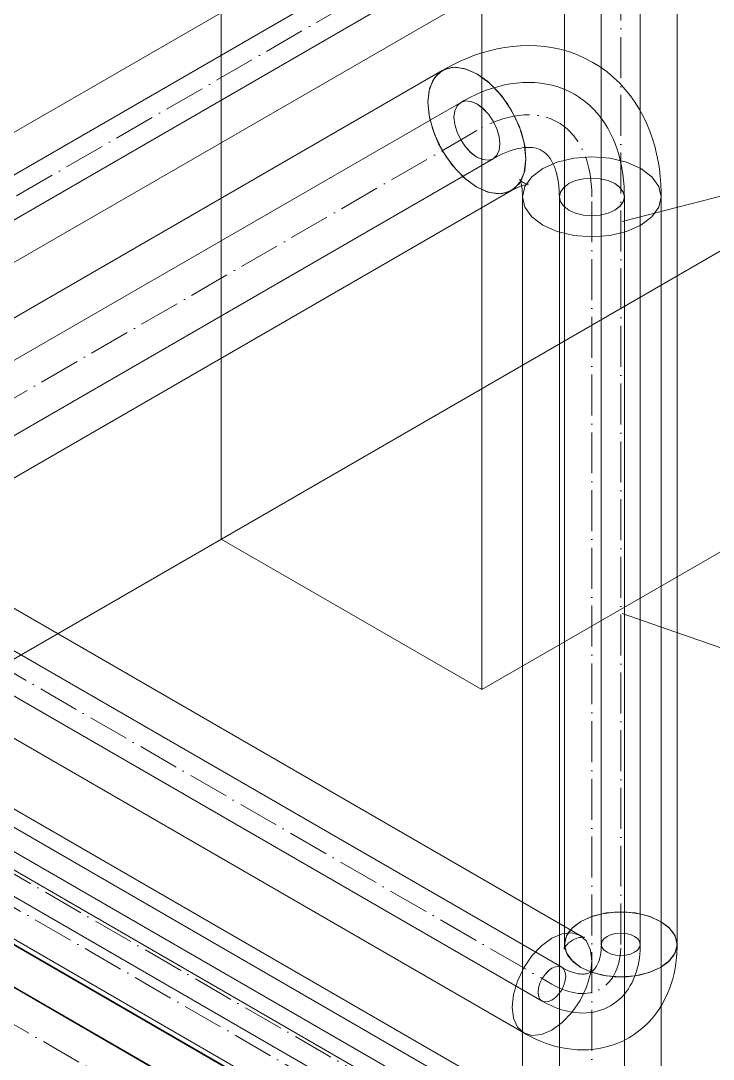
# Model space of a CAD drawing. Header units: millimetres. Extents: x -88595 to 880822, y -1054509 to -148035.
# Drawn here: x 389873.3 to 390042.5, y -326258.4 to -326004.9 of the extents above; entities that cross this region are included whole.
import ezdxf

# ---------------------------------------------------------------- set-up
doc = ezdxf.new("R2010")
doc.units = ezdxf.units.MM
doc.linetypes.add('$12$ADSK_Осевая', pattern=[14, 10, -2, 0, -2])
doc.linetypes.add('$13$ADSK_Осевая', pattern=[14, 10, -2, 0, -2])
for name, color, linetype, lineweight in [('Изоляция', 7, 'Continuous', 18), ('Марки', 7, 'Continuous', 20), ('Оборудование', 7, 'Continuous', 18), ('Трубопровод', 7, 'Continuous', 18), ('Трубопроводы', 7, 'Continuous', 18)]:
    doc.layers.add(name, color=color, linetype=linetype, lineweight=lineweight)

# ---------------------------------------------------------------- blocks, each defined once
blk = doc.blocks.new('$0$ADSK_Канальный блок кондиционера1 - AD242MJERAB-3267365-В_ОВ3_1')
at = {"layer": 'Оборудование'}
for p, q in [((18606.82, 7086.72), (18606.82, 6882.59)), ((18670.46, 6845.85), (18670.46, 7049.98)), ((18809.76, 6999.76), (18316.91, 6715.21)), ((18606.82, 6882.59), (18748.25, 6964.24)), ((18811.89, 6927.5), (18670.46, 6845.85)), ((18670.46, 6845.85), (18606.82, 6882.59))]:
    blk.add_line(p, q, dxfattribs=at)
blk = doc.blocks.new('$0$ADSK_МедьПайка_Отвод-гнутая труба - Отвод _гнутая труба_-3197929-В_ОВ3_1')
at = {"layer": 'Трубопроводы', "color": 190, "true_color": 0x8000ff}
for points in [[(18701.04, 6785.58, 0), (18700.28, 6785.01, 0), (18699.81, 6784.35, 0), (18699.65, 6783.63, 0), (18699.81, 6782.92, 0), (18700.28, 6782.26, 0), (18701.04, 6781.69, 0), (18702.03, 6781.25, 0), (18703.17, 6780.98, 0), (18704.41, 6780.89, 0), (18705.64, 6780.98, 0), (18706.79, 6781.25, 0), (18707.77, 6781.69, 0)], [(18707.77, 6781.69, 0), (18708.53, 6782.26, 0), (18709, 6782.92, 0), (18709.17, 6783.63, 0), (18709, 6784.35, 0), (18708.53, 6785.01, 0), (18707.77, 6785.58, 0), (18706.79, 6786.01, 0), (18705.64, 6786.29, 0), (18704.41, 6786.38, 0), (18703.17, 6786.29, 0), (18702.03, 6786.01, 0), (18701.04, 6785.58, 0)], [(18697.1, 6776.86, 0), (18697.28, 6776.98, 0), (18697.46, 6777.11, 0), (18697.64, 6777.26, 0), (18697.82, 6777.43, 0), (18697.99, 6777.62, 0), (18698.16, 6777.83, 0), (18698.33, 6778.07, 0), (18698.5, 6778.34, 0), (18698.66, 6778.63, 0), (18698.82, 6778.96, 0), (18698.96, 6779.32, 0), (18699.1, 6779.71, 0), (18699.22, 6780.13, 0), (18699.34, 6780.58, 0), (18699.43, 6781.06, 0), (18699.51, 6781.57, 0), (18699.57, 6782.1, 0), (18699.62, 6782.66, 0), (18699.64, 6783.25, 0), (18699.65, 6783.63, 0)], [(18701.86, 6768.62, 0), (18702.6, 6769.08, 0), (18703.31, 6769.6, 0), (18703.99, 6770.16, 0), (18704.62, 6770.77, 0), (18705.21, 6771.41, 0), (18705.76, 6772.1, 0), (18706.27, 6772.81, 0), (18706.73, 6773.56, 0), (18707.15, 6774.33, 0), (18707.53, 6775.12, 0), (18707.86, 6775.94, 0), (18708.15, 6776.77, 0), (18708.41, 6777.63, 0), (18708.62, 6778.5, 0), (18708.8, 6779.38, 0), (18708.94, 6780.28, 0), (18709.05, 6781.19, 0), (18709.12, 6782.11, 0), (18709.16, 6783.04, 0), (18709.17, 6783.63, 0)], [(18687.58, 6770.03, 0), (18686.71, 6769.66, 0), (18685.89, 6769.58, 0), (18685.2, 6769.8, 0), (18684.66, 6770.29, 0), (18684.33, 6771.04, 0), (18684.21, 6771.97, 0), (18684.33, 6773.05, 0), (18684.66, 6774.18, 0), (18685.2, 6775.29, 0), (18685.89, 6776.31, 0), (18686.71, 6777.17, 0), (18687.58, 6777.8, 0)], [(18687.58, 6777.8, 0), (18688.45, 6778.18, 0), (18689.26, 6778.26, 0), (18689.96, 6778.04, 0), (18690.49, 6777.54, 0), (18690.83, 6776.8, 0), (18690.94, 6775.86, 0), (18690.83, 6774.79, 0), (18690.49, 6773.66, 0), (18689.96, 6772.54, 0), (18689.26, 6771.52, 0), (18688.45, 6770.67, 0), (18687.58, 6770.03, 0)], [(18697.1, 6776.86, 0), (18696.9, 6776.76, 0), (18696.7, 6776.67, 0), (18696.48, 6776.59, 0), (18696.25, 6776.52, 0), (18695.99, 6776.46, 0), (18695.72, 6776.42, 0), (18695.43, 6776.39, 0), (18695.12, 6776.38, 0), (18694.78, 6776.39, 0), (18694.42, 6776.42, 0), (18694.03, 6776.47, 0), (18693.63, 6776.55, 0), (18693.2, 6776.65, 0), (18692.76, 6776.78, 0), (18692.29, 6776.94, 0), (18691.81, 6777.12, 0), (18691.32, 6777.34, 0), (18690.81, 6777.58, 0), (18690.29, 6777.85, 0), (18689.96, 6778.04, 0)], [(18701.86, 6768.62, 0), (18701.08, 6768.2, 0), (18700.28, 6767.85, 0), (18699.45, 6767.54, 0), (18698.61, 6767.3, 0), (18697.75, 6767.11, 0), (18696.89, 6766.97, 0), (18696.02, 6766.89, 0), (18695.14, 6766.86, 0), (18694.26, 6766.89, 0), (18693.39, 6766.96, 0), (18692.51, 6767.08, 0), (18691.64, 6767.24, 0), (18690.78, 6767.45, 0), (18689.92, 6767.69, 0), (18689.06, 6767.98, 0), (18688.22, 6768.31, 0), (18687.37, 6768.67, 0), (18686.54, 6769.07, 0), (18685.72, 6769.5, 0), (18685.2, 6769.8, 0)]]:
    blk.add_polyline3d(points, dxfattribs=at)
blk = doc.blocks.new('$0$ADSK_МедьПайка_Отвод-гнутая труба - Отвод _гнутая труба_-3197924-В_ОВ3_1')
at = {"layer": 'Трубопроводы', "color": 134, "true_color": 0x00a6a6}
for points in [[(18691.72, 6746.79, 0), (18690.46, 6745.84, 0), (18689.66, 6744.73, 0), (18689.39, 6743.54, 0), (18689.66, 6742.36, 0), (18690.46, 6741.25, 0), (18691.72, 6740.3, 0), (18693.36, 6739.57, 0), (18695.28, 6739.12, 0), (18697.33, 6738.96, 0), (18699.39, 6739.12, 0), (18701.3, 6739.57, 0), (18702.95, 6740.3, 0)], [(18702.95, 6740.3, 0), (18704.21, 6741.25, 0), (18705, 6742.36, 0), (18705.27, 6743.54, 0), (18705, 6744.73, 0), (18704.21, 6745.84, 0), (18702.95, 6746.79, 0), (18701.3, 6747.51, 0), (18699.39, 6747.97, 0), (18697.33, 6748.13, 0), (18695.28, 6747.97, 0), (18693.36, 6747.51, 0), (18691.72, 6746.79, 0)], [(18685.14, 6732.25, 0), (18685.45, 6732.44, 0), (18685.76, 6732.66, 0), (18686.05, 6732.91, 0), (18686.35, 6733.19, 0), (18686.64, 6733.51, 0), (18686.92, 6733.86, 0), (18687.21, 6734.26, 0), (18687.48, 6734.71, 0), (18687.75, 6735.2, 0), (18688.01, 6735.75, 0), (18688.25, 6736.35, 0), (18688.48, 6737, 0), (18688.69, 6737.7, 0), (18688.88, 6738.45, 0), (18689.04, 6739.25, 0), (18689.17, 6740.1, 0), (18689.28, 6740.99, 0), (18689.35, 6741.93, 0), (18689.39, 6742.9, 0), (18689.39, 6743.54, 0)], [(18693.08, 6718.49, 0), (18694.33, 6719.27, 0), (18695.51, 6720.13, 0), (18696.64, 6721.07, 0), (18697.7, 6722.08, 0), (18698.68, 6723.16, 0), (18699.6, 6724.3, 0), (18700.44, 6725.49, 0), (18701.21, 6726.73, 0), (18701.91, 6728.02, 0), (18702.54, 6729.35, 0), (18703.1, 6730.71, 0), (18703.59, 6732.1, 0), (18704.01, 6733.52, 0), (18704.37, 6734.97, 0), (18704.67, 6736.45, 0), (18704.9, 6737.94, 0), (18705.08, 6739.46, 0), (18705.2, 6741, 0), (18705.26, 6742.55, 0), (18705.27, 6743.54, 0)], [(18669.26, 6733.82, 0), (18670.72, 6734.44, 0), (18672.07, 6734.57, 0), (18673.23, 6734.21, 0), (18674.12, 6733.39, 0), (18674.69, 6732.15, 0), (18674.88, 6730.58, 0), (18674.69, 6728.79, 0), (18674.12, 6726.9, 0), (18673.23, 6725.04, 0), (18672.07, 6723.34, 0), (18670.72, 6721.91, 0), (18669.26, 6720.85, 0)], [(18685.14, 6732.25, 0), (18684.82, 6732.07, 0), (18684.48, 6731.92, 0), (18684.11, 6731.79, 0), (18683.72, 6731.67, 0), (18683.31, 6731.58, 0), (18682.85, 6731.51, 0), (18682.37, 6731.47, 0), (18681.84, 6731.45, 0), (18681.28, 6731.47, 0), (18680.68, 6731.52, 0), (18680.04, 6731.6, 0), (18679.36, 6731.73, 0), (18678.65, 6731.9, 0), (18677.91, 6732.11, 0), (18677.13, 6732.37, 0), (18676.33, 6732.68, 0), (18675.51, 6733.04, 0), (18674.66, 6733.44, 0), (18673.79, 6733.9, 0), (18673.23, 6734.21, 0)], [(18669.26, 6720.85, 0), (18667.81, 6720.24, 0), (18666.46, 6720.1, 0), (18665.29, 6720.46, 0), (18664.4, 6721.29, 0), (18663.84, 6722.53, 0), (18663.65, 6724.1, 0), (18663.84, 6725.88, 0), (18664.4, 6727.77, 0), (18665.29, 6729.63, 0), (18666.46, 6731.33, 0), (18667.81, 6732.76, 0), (18669.26, 6733.82, 0)], [(18693.08, 6718.49, 0), (18691.79, 6717.81, 0), (18690.45, 6717.21, 0), (18689.07, 6716.7, 0), (18687.67, 6716.29, 0), (18686.24, 6715.98, 0), (18684.8, 6715.75, 0), (18683.34, 6715.62, 0), (18681.88, 6715.57, 0), (18680.42, 6715.61, 0), (18678.96, 6715.73, 0), (18677.5, 6715.93, 0), (18676.05, 6716.2, 0), (18674.6, 6716.54, 0), (18673.17, 6716.96, 0), (18671.74, 6717.44, 0), (18670.33, 6717.98, 0), (18668.93, 6718.59, 0), (18667.54, 6719.25, 0), (18666.16, 6719.97, 0), (18665.29, 6720.46, 0)]]:
    blk.add_polyline3d(points, dxfattribs=at)

msp = doc.modelspace()

# ---------------------------------------------------------------- linework, layer by layer
at = {"layer": 'Изоляция', "color": 190, "true_color": 0x8000ff}
for p, q in [((389996.18, -325960.19), (389728.56, -326114.7)), ((389742.32, -326138.53), (390009.94, -325984.03)), ((390006.12, -325981.83), (390006.12, -326230.37)), ((390033.64, -326230.37), (390033.64, -325981.83)), ((390009.94, -326228.17), (389811.8, -326113.78)), ((393961.25, -328558.45), (389742.32, -326122.65)), ((389798.04, -326137.61), (389996.18, -326252)), ((389725.92, -326144.96), (393947.49, -328582.28))]:
    msp.add_line(p, q, dxfattribs=at)
at = {"layer": 'Изоляция', "color": 134, "true_color": 0x00a6a6}
for p, q in [((389976.27, -326017), (389739.17, -326153.9)), ((389756.11, -326183.24), (389993.21, -326046.34)), ((389995.87, -326047.88), (389995.87, -326270.46)), ((390029.75, -326270.46), (390029.75, -326047.88)), ((389993.21, -326272), (389763.19, -326139.19)), ((393962.21, -328592.07), (389756.11, -326163.68)), ((389746.25, -326168.53), (389976.27, -326301.34))]:
    msp.add_line(p, q, dxfattribs=at)
for points in [[(390013.06, -326015.04, 0), (390011.22, -326014.06, 0), (390009.31, -326013.21, 0), (390007.36, -326012.49, 0), (390005.38, -326011.91, 0), (390003.38, -326011.47, 0), (390001.38, -326011.16, 0), (389999.37, -326010.97, 0), (389997.38, -326010.91, 0), (389995.41, -326010.96, 0), (389993.46, -326011.12, 0), (389991.54, -326011.38, 0), (389989.65, -326011.73, 0), (389987.79, -326012.18, 0), (389985.96, -326012.7, 0), (389984.17, -326013.31, 0), (389982.41, -326013.98, 0), (389980.68, -326014.73, 0), (389978.98, -326015.54, 0), (389977.31, -326016.42, 0), (389976.27, -326017, 0)], [(389984.74, -326017.84, 0), (389982.07, -326016.65, 0), (389979.54, -326016.21, 0), (389977.27, -326016.55, 0), (389975.37, -326017.64, 0), (389973.95, -326019.44, 0), (389973.06, -326021.86, 0), (389972.76, -326024.76, 0)], [(389972.76, -326024.76, 0), (389973.17, -326021.41, 0), (389974.37, -326018.77, 0), (389976.27, -326017, 0), (389978.75, -326016.24, 0), (389981.64, -326016.52, 0), (389984.74, -326017.84, 0)], [(390013.06, -326015.04, 0), (390014.83, -326016.14, 0), (390016.52, -326017.37, 0), (390018.11, -326018.7, 0), (390019.61, -326020.12, 0), (390020.99, -326021.63, 0), (390022.26, -326023.22, 0), (390023.43, -326024.86, 0), (390024.48, -326026.55, 0), (390025.42, -326028.29, 0), (390026.26, -326030.05, 0), (390026.99, -326031.85, 0), (390027.63, -326033.66, 0), (390028.17, -326035.49, 0), (390028.63, -326037.34, 0), (390029.01, -326039.2, 0), (390029.3, -326041.06, 0), (390029.52, -326042.93, 0), (390029.66, -326044.81, 0), (390029.74, -326046.69, 0), (390029.75, -326047.88, 0)], [(389984.74, -326017.84, 0), (389987.84, -326020.1, 0), (389990.73, -326023.15, 0), (389993.21, -326026.78, 0), (389995.11, -326030.75, 0), (389996.31, -326034.77, 0), (389996.72, -326038.59, 0)], [(389996.72, -326038.59, 0), (389996.42, -326035.34, 0), (389995.53, -326031.9, 0), (389994.1, -326028.45, 0), (389992.21, -326025.17, 0), (389989.94, -326022.21, 0), (389987.4, -326019.73, 0), (389984.74, -326017.84, 0)], [(389984.74, -326045.51, 0), (389981.64, -326043.24, 0), (389978.75, -326040.19, 0), (389976.27, -326036.56, 0), (389974.37, -326032.6, 0), (389973.17, -326028.57, 0), (389972.76, -326024.76, 0)], [(389972.76, -326024.76, 0), (389973.06, -326028.01, 0), (389973.95, -326031.45, 0), (389975.38, -326034.89, 0), (389977.27, -326038.18, 0), (389979.55, -326041.14, 0), (389982.08, -326043.62, 0), (389984.74, -326045.51, 0)], [(389996.72, -326038.59, 0), (389996.31, -326041.93, 0), (389995.11, -326044.58, 0), (389993.21, -326046.34, 0), (389990.73, -326047.11, 0), (389987.84, -326046.82, 0), (389984.74, -326045.51, 0)], [(389984.74, -326045.51, 0), (389987.41, -326046.7, 0), (389989.94, -326047.14, 0), (389992.21, -326046.8, 0), (389994.11, -326045.7, 0), (389995.53, -326043.9, 0), (389996.42, -326041.49, 0), (389996.72, -326038.59, 0)], [(390024.79, -326040.97, 0), (390021.28, -326039.41, 0), (390017.2, -326038.43, 0), (390012.81, -326038.1, 0), (390008.43, -326038.43, 0), (390004.34, -326039.41, 0), (390000.83, -326040.97, 0)], [(390000.83, -326040.97, 0), (390004.34, -326039.41, 0), (390008.43, -326038.43, 0), (390012.81, -326038.1, 0), (390017.2, -326038.43, 0), (390021.28, -326039.41, 0), (390024.79, -326040.97, 0)], [(390000.83, -326040.97, 0), (389998.14, -326042.99, 0), (389996.45, -326045.35, 0), (389995.87, -326047.88, 0), (389996.45, -326050.41, 0), (389998.14, -326052.77, 0), (390000.83, -326054.8, 0)], [(390000.83, -326054.8, 0), (389998.14, -326052.77, 0), (389996.45, -326050.41, 0), (389995.87, -326047.88, 0), (389996.45, -326045.35, 0), (389998.14, -326042.99, 0), (390000.83, -326040.97, 0)], [(390024.79, -326054.8, 0), (390027.48, -326052.77, 0), (390029.18, -326050.41, 0), (390029.75, -326047.88, 0), (390029.18, -326045.35, 0), (390027.48, -326042.99, 0), (390024.79, -326040.97, 0)], [(390024.79, -326040.97, 0), (390027.48, -326042.99, 0), (390029.18, -326045.35, 0), (390029.75, -326047.88, 0), (390029.18, -326050.41, 0), (390027.48, -326052.77, 0), (390024.79, -326054.8, 0)], [(389997.3, -326044.79, 0), (389997.27, -326044.79, 0), (389997.18, -326044.79, 0), (389997.03, -326044.81, 0), (389996.82, -326044.85, 0), (389996.55, -326044.91, 0), (389996.22, -326045, 0), (389995.83, -326045.12, 0), (389995.4, -326045.28, 0), (389994.92, -326045.47, 0), (389994.4, -326045.72, 0), (389993.83, -326046, 0), (389993.24, -326046.33, 0), (389993.21, -326046.34, 0)], [(389996.12, -326044.38, 0), (389995.9, -326044.24, 0), (389995.71, -326044.1, 0), (389995.53, -326043.96, 0), (389995.39, -326043.82, 0), (389995.29, -326043.71, 0), (389995.22, -326043.62, 0), (389995.18, -326043.57, 0), (389995.18, -326043.56, 0)], [(389995.18, -326043.56, 0), (389995.19, -326043.59, 0), (389995.23, -326043.67, 0), (389995.29, -326043.81, 0), (389995.37, -326044.01, 0), (389995.45, -326044.27, 0), (389995.54, -326044.6, 0), (389995.62, -326045, 0), (389995.7, -326045.45, 0), (389995.77, -326045.97, 0), (389995.83, -326046.54, 0), (389995.86, -326047.17, 0), (389995.87, -326047.85, 0), (389995.87, -326047.88, 0)], [(389996.12, -326044.38, 0), (389996.35, -326044.5, 0), (389996.57, -326044.6, 0), (389996.78, -326044.68, 0), (389996.97, -326044.73, 0), (389997.12, -326044.76, 0), (389997.23, -326044.78, 0), (389997.29, -326044.79, 0), (389997.3, -326044.79, 0)], [(390000.83, -326054.8, 0), (390004.34, -326056.35, 0), (390008.43, -326057.33, 0), (390012.81, -326057.66, 0), (390017.2, -326057.33, 0), (390021.28, -326056.35, 0), (390024.79, -326054.8, 0)], [(390024.79, -326054.8, 0), (390021.28, -326056.35, 0), (390017.2, -326057.33, 0), (390012.81, -326057.66, 0), (390008.43, -326057.33, 0), (390004.34, -326056.35, 0), (390000.83, -326054.8, 0)]]:
    msp.add_polyline3d(points, dxfattribs=at)
at = {"layer": 'Изоляция', "color": 190, "true_color": 0x8000ff}
for points in [[(390010.15, -326235.99, 0), (390007.97, -326234.34, 0), (390006.59, -326232.42, 0), (390006.12, -326230.37, 0), (390006.59, -326228.31, 0), (390007.97, -326226.4, 0), (390010.15, -326224.75, 0)], [(390010.15, -326224.75, 0), (390008.23, -326226.14, 0), (390006.9, -326227.75, 0), (390006.21, -326229.48, 0), (390006.21, -326231.26, 0), (390006.9, -326232.99, 0), (390008.23, -326234.6, 0), (390010.15, -326235.99, 0)], [(390010.15, -326224.75, 0), (390013, -326223.49, 0), (390016.32, -326222.7, 0), (390019.88, -326222.42, 0), (390023.45, -326222.7, 0), (390026.76, -326223.49, 0), (390029.61, -326224.75, 0)], [(390029.61, -326224.75, 0), (390027.2, -326223.64, 0), (390024.43, -326222.87, 0), (390021.42, -326222.47, 0), (390018.34, -326222.47, 0), (390015.34, -326222.87, 0), (390012.56, -326223.64, 0), (390010.15, -326224.75, 0)], [(390029.61, -326224.75, 0), (390031.8, -326226.4, 0), (390033.18, -326228.31, 0), (390033.64, -326230.37, 0), (390033.18, -326232.42, 0), (390031.8, -326234.34, 0), (390029.61, -326235.99, 0)], [(390029.61, -326235.99, 0), (390031.54, -326234.59, 0), (390032.87, -326232.99, 0), (390033.56, -326231.26, 0), (390033.56, -326229.48, 0), (390032.87, -326227.74, 0), (390031.53, -326226.14, 0), (390029.61, -326224.75, 0)], [(390003.06, -326228.85, 0), (390000.54, -326230.69, 0), (389998.19, -326233.16, 0), (389996.18, -326236.11, 0), (389994.63, -326239.33, 0), (389993.66, -326242.6, 0), (389993.33, -326245.7, 0)], [(389993.33, -326245.7, 0), (389993.66, -326242.6, 0), (389994.63, -326239.33, 0), (389996.18, -326236.11, 0), (389998.19, -326233.16, 0), (390000.54, -326230.69, 0), (390003.06, -326228.85, 0)], [(390012.78, -326234.47, 0), (390012.45, -326231.75, 0), (390011.48, -326229.6, 0), (390009.94, -326228.17, 0), (390007.92, -326227.55, 0), (390005.57, -326227.78, 0), (390003.06, -326228.85, 0)], [(390003.06, -326228.85, 0), (390005.57, -326227.78, 0), (390007.92, -326227.55, 0), (390009.94, -326228.17, 0), (390011.48, -326229.6, 0), (390012.45, -326231.75, 0), (390012.78, -326234.47, 0)], [(390008.08, -326229.35, 0), (390007.73, -326229.56, 0), (390007.41, -326229.79, 0), (390007.12, -326230.03, 0), (390006.87, -326230.28, 0), (390006.64, -326230.52, 0), (390006.46, -326230.75, 0), (390006.31, -326230.96, 0), (390006.2, -326231.15, 0), (390006.11, -326231.3, 0), (390006.06, -326231.41, 0), (390006.03, -326231.49, 0), (390006.02, -326231.52, 0)], [(390008.08, -326229.35, 0), (390008.43, -326229.16, 0), (390008.79, -326229, 0), (390009.15, -326228.87, 0), (390009.49, -326228.77, 0), (390009.81, -326228.7, 0), (390010.1, -326228.65, 0), (390010.36, -326228.63, 0), (390010.57, -326228.62, 0), (390010.74, -326228.62, 0), (390010.87, -326228.63, 0), (390010.95, -326228.64, 0), (390010.99, -326228.65, 0)], [(390010.99, -326228.65, 0), (390010.97, -326228.64, 0), (390010.9, -326228.63, 0), (390010.8, -326228.59, 0), (390010.65, -326228.53, 0), (390010.48, -326228.45, 0), (390010.27, -326228.35, 0), (390010.03, -326228.22, 0), (390009.94, -326228.17, 0)], [(390006.02, -326231.52, 0), (390006.02, -326231.5, 0), (390006.04, -326231.43, 0), (390006.06, -326231.32, 0), (390006.08, -326231.17, 0), (390006.1, -326230.98, 0), (390006.12, -326230.75, 0), (390006.12, -326230.48, 0), (390006.12, -326230.37, 0)], [(390021.84, -326253.18, 0), (390023.11, -326252.38, 0), (390024.32, -326251.51, 0), (390025.46, -326250.55, 0), (390026.53, -326249.53, 0), (390027.52, -326248.45, 0), (390028.43, -326247.33, 0), (390029.25, -326246.16, 0), (390029.99, -326244.97, 0), (390030.66, -326243.75, 0), (390031.24, -326242.51, 0), (390031.75, -326241.26, 0), (390032.2, -326240, 0), (390032.57, -326238.74, 0), (390032.88, -326237.48, 0), (390033.14, -326236.21, 0), (390033.34, -326234.95, 0), (390033.49, -326233.68, 0), (390033.58, -326232.42, 0), (390033.64, -326231.17, 0), (390033.64, -326230.37, 0)], [(390003.06, -326251.32, 0), (390005.57, -326249.48, 0), (390007.92, -326247.01, 0), (390009.94, -326244.06, 0), (390011.48, -326240.84, 0), (390012.45, -326237.57, 0), (390012.78, -326234.47, 0)], [(390012.78, -326234.47, 0), (390012.45, -326237.57, 0), (390011.48, -326240.84, 0), (390009.94, -326244.06, 0), (390007.92, -326247.01, 0), (390005.57, -326249.48, 0), (390003.06, -326251.32, 0)], [(390029.61, -326235.99, 0), (390026.76, -326237.25, 0), (390023.45, -326238.04, 0), (390019.88, -326238.31, 0), (390016.32, -326238.04, 0), (390013, -326237.25, 0), (390010.15, -326235.99, 0)], [(390010.15, -326235.99, 0), (390012.56, -326237.1, 0), (390015.34, -326237.87, 0), (390018.35, -326238.26, 0), (390021.43, -326238.26, 0), (390024.43, -326237.87, 0), (390027.21, -326237.09, 0), (390029.61, -326235.99, 0)], [(389993.33, -326245.7, 0), (389993.66, -326248.42, 0), (389994.63, -326250.57, 0), (389996.18, -326252, 0), (389998.19, -326252.62, 0), (390000.54, -326252.39, 0), (390003.06, -326251.32, 0)], [(390003.06, -326251.32, 0), (390000.54, -326252.39, 0), (389998.19, -326252.62, 0), (389996.18, -326252, 0), (389994.63, -326250.57, 0), (389993.66, -326248.42, 0), (389993.33, -326245.7, 0)], [(390021.84, -326253.18, 0), (390020.51, -326253.89, 0), (390019.14, -326254.5, 0), (390017.74, -326255.01, 0), (390016.33, -326255.42, 0), (390014.9, -326255.74, 0), (390013.47, -326255.96, 0), (390012.05, -326256.09, 0), (390010.64, -326256.14, 0), (390009.26, -326256.1, 0), (390007.89, -326255.99, 0), (390006.55, -326255.81, 0), (390005.24, -326255.56, 0), (390003.96, -326255.26, 0), (390002.71, -326254.9, 0), (390001.49, -326254.49, 0), (390000.29, -326254.03, 0), (389999.12, -326253.52, 0), (389997.98, -326252.98, 0), (389996.87, -326252.39, 0), (389996.18, -326252, 0)]]:
    msp.add_polyline3d(points, dxfattribs=at)
at = {"layer": 'Марки'}
for p, q in [((390020.19, -326053.91), (390516.68, -325926.37)), ((390020.19, -326149.57), (390516.68, -326322.66))]:
    msp.add_line(p, q, dxfattribs=at)
at = {"layer": 'Трубопровод', "color": 190, "true_color": 0x8000ff}
for p, q in [((390000.68, -325967.99), (389730.42, -326124.02)), ((389735.18, -326132.26), (390005.44, -325976.23)), ((390015.12, -325981.83), (390015.12, -326230.37)), ((390024.64, -326230.37), (390024.64, -325981.83)), ((390005.44, -326235.96), (389807.3, -326121.57)), ((393956.75, -328566.24), (389735.18, -326128.92)), ((389802.54, -326129.82), (390000.68, -326244.21)), ((389730.42, -326137.16), (393951.99, -328574.49))]:
    msp.add_line(p, q, dxfattribs=at)
at = {"layer": 'Трубопровод', "color": 190, "linetype": '$12$ADSK_Осевая', "true_color": 0x8000ff}
for p, q in [((390003.06, -325972.11), (389732.8, -326128.14)), ((390003.06, -325972.11), (389732.8, -326128.14)), ((390019.88, -326230.37), (390019.88, -325981.83)), ((390019.88, -326230.37), (390019.88, -325981.83)), ((389804.92, -326125.69), (390003.06, -326240.09)), ((389804.92, -326125.69), (390003.06, -326240.09)), ((389732.8, -326133.04), (393954.37, -328570.36)), ((389732.8, -326133.04), (393954.37, -328570.36))]:
    msp.add_line(p, q, dxfattribs=at)
at = {"layer": 'Трубопровод', "color": 134, "true_color": 0x00a6a6}
for p, q in [((389980.77, -326024.8), (389741.56, -326162.91)), ((389749.5, -326176.66), (389988.71, -326038.55)), ((390004.87, -326047.88), (390004.87, -326270.46)), ((390020.75, -326270.46), (390020.75, -326047.88)), ((389988.71, -326279.79), (389758.69, -326146.99)), ((389750.75, -326160.74), (389980.77, -326293.54)), ((393957.71, -328599.86), (389748.79, -326169.85))]:
    msp.add_line(p, q, dxfattribs=at)
at = {"layer": 'Трубопровод', "color": 134, "linetype": '$12$ADSK_Осевая', "true_color": 0x00a6a6}
for p, q in [((389984.74, -326031.67), (389745.53, -326169.78)), ((389984.74, -326031.67), (389745.53, -326169.78)), ((390012.81, -326270.46), (390012.81, -326047.88)), ((390012.81, -326270.46), (390012.81, -326047.88)), ((389754.72, -326153.86), (389984.74, -326286.67)), ((389754.72, -326153.86), (389984.74, -326286.67)), ((393953.74, -328606.74), (389744.82, -326176.72)), ((393953.74, -328606.74), (389744.82, -326176.72))]:
    msp.add_line(p, q, dxfattribs=at)
at = {"layer": 'Трубопровод', "color": 134, "true_color": 0x00a6a6}
for points in [[(389979.13, -326028.43, 0), (389979.32, -326026.87, 0), (389979.88, -326025.63, 0), (389980.77, -326024.8, 0), (389981.93, -326024.44, 0), (389983.29, -326024.57, 0), (389984.74, -326025.19, 0)], [(389984.74, -326025.19, 0), (389986.19, -326026.25, 0), (389987.55, -326027.68, 0), (389988.71, -326029.38, 0), (389989.6, -326031.24, 0), (389990.16, -326033.13, 0), (389990.36, -326034.92, 0)], [(389984.74, -326038.16, 0), (389983.29, -326037.1, 0), (389981.93, -326035.67, 0), (389980.77, -326033.97, 0), (389979.88, -326032.11, 0), (389979.32, -326030.22, 0), (389979.13, -326028.43, 0)], [(389990.36, -326034.92, 0), (389990.16, -326036.48, 0), (389989.6, -326037.72, 0), (389988.71, -326038.55, 0), (389987.55, -326038.91, 0), (389986.19, -326038.78, 0), (389984.74, -326038.16, 0)], [(390007.2, -326044.64, 0), (390005.94, -326045.59, 0), (390005.14, -326046.7, 0), (390004.87, -326047.88, 0), (390005.14, -326049.07, 0), (390005.94, -326050.17, 0), (390007.2, -326051.12, 0)], [(390018.43, -326044.64, 0), (390016.78, -326043.91, 0), (390014.87, -326043.45, 0), (390012.81, -326043.3, 0), (390010.76, -326043.45, 0), (390008.84, -326043.91, 0), (390007.2, -326044.64, 0)], [(390018.43, -326051.12, 0), (390019.69, -326050.17, 0), (390020.48, -326049.07, 0), (390020.75, -326047.88, 0), (390020.48, -326046.7, 0), (390019.69, -326045.59, 0), (390018.43, -326044.64, 0)], [(390007.2, -326051.12, 0), (390008.84, -326051.85, 0), (390010.76, -326052.31, 0), (390012.81, -326052.47, 0), (390014.87, -326052.31, 0), (390016.78, -326051.85, 0), (390018.43, -326051.12, 0)]]:
    msp.add_polyline3d(points, dxfattribs=at)
at = {"layer": 'Трубопровод', "color": 190, "true_color": 0x8000ff}
for points in [[(390016.52, -326232.31, 0), (390015.76, -326231.74, 0), (390015.29, -326231.08, 0), (390015.12, -326230.37, 0), (390015.29, -326229.66, 0), (390015.76, -326228.99, 0), (390016.52, -326228.43, 0)], [(390016.52, -326228.43, 0), (390017.5, -326227.99, 0), (390018.65, -326227.71, 0), (390019.88, -326227.62, 0), (390021.12, -326227.71, 0), (390022.26, -326227.99, 0), (390023.25, -326228.43, 0)], [(390023.25, -326228.43, 0), (390024.01, -326228.99, 0), (390024.48, -326229.66, 0), (390024.64, -326230.37, 0), (390024.48, -326231.08, 0), (390024.01, -326231.74, 0), (390023.25, -326232.31, 0)], [(390023.25, -326232.31, 0), (390022.26, -326232.75, 0), (390021.12, -326233.02, 0), (390019.88, -326233.12, 0), (390018.65, -326233.02, 0), (390017.5, -326232.75, 0), (390016.52, -326232.31, 0)], [(390003.06, -326236.2, 0), (390002.18, -326236.83, 0), (390001.37, -326237.69, 0), (390000.68, -326238.71, 0), (390000.14, -326239.82, 0), (389999.8, -326240.96, 0), (389999.69, -326242.03, 0)], [(390006.42, -326238.14, 0), (390006.31, -326237.2, 0), (390005.97, -326236.46, 0), (390005.44, -326235.96, 0), (390004.74, -326235.75, 0), (390003.93, -326235.83, 0), (390003.06, -326236.2, 0)], [(390003.06, -326243.97, 0), (390003.93, -326243.34, 0), (390004.74, -326242.48, 0), (390005.44, -326241.46, 0), (390005.97, -326240.35, 0), (390006.31, -326239.21, 0), (390006.42, -326238.14, 0)], [(389999.69, -326242.03, 0), (389999.8, -326242.97, 0), (390000.14, -326243.71, 0), (390000.68, -326244.21, 0), (390001.37, -326244.42, 0), (390002.18, -326244.34, 0), (390003.06, -326243.97, 0)]]:
    msp.add_polyline3d(points, dxfattribs=at)
at = {"layer": 'Трубопроводы', "color": 134, "linetype": '$13$ADSK_Осевая', "true_color": 0x00a6a6}
msp.add_ellipse((389984.74, -326064.09), major_axis=(19.85, 34.38), ratio=0.57735, start_param=5.497787, end_param=7.068583, dxfattribs=at)
at = {"layer": 'Трубопроводы', "color": 190, "linetype": '$13$ADSK_Осевая', "true_color": 0x8000ff}
msp.add_ellipse((390003.06, -326220.65), major_axis=(-11.9, 20.61), ratio=0.57735, start_param=2.356194, end_param=3.926991, dxfattribs=at)

# ---------------------------------------------------------------- block references
at = {"layer": 'Оборудование'}
msp.add_blockref('$0$ADSK_Канальный блок кондиционера1 - AD242MJERAB-3267365-В_ОВ3_1', (371315.48, -333014), dxfattribs=at)
at = {"layer": 'Трубопроводы', "color": 134, "true_color": 0x00a6a6, "rotation": 120}
msp.add_blockref('$0$ADSK_МедьПайка_Отвод-гнутая труба - Отвод _гнутая труба_-3197924-В_ОВ3_1', (405173.49, -338852.27), dxfattribs=at)
at = {"layer": 'Трубопроводы', "color": 190, "true_color": 0x8000ff}
msp.add_blockref('$0$ADSK_МедьПайка_Отвод-гнутая труба - Отвод _гнутая труба_-3197929-В_ОВ3_1', (371315.48, -333014), dxfattribs=at)

doc.saveas('drawing.dxf')
